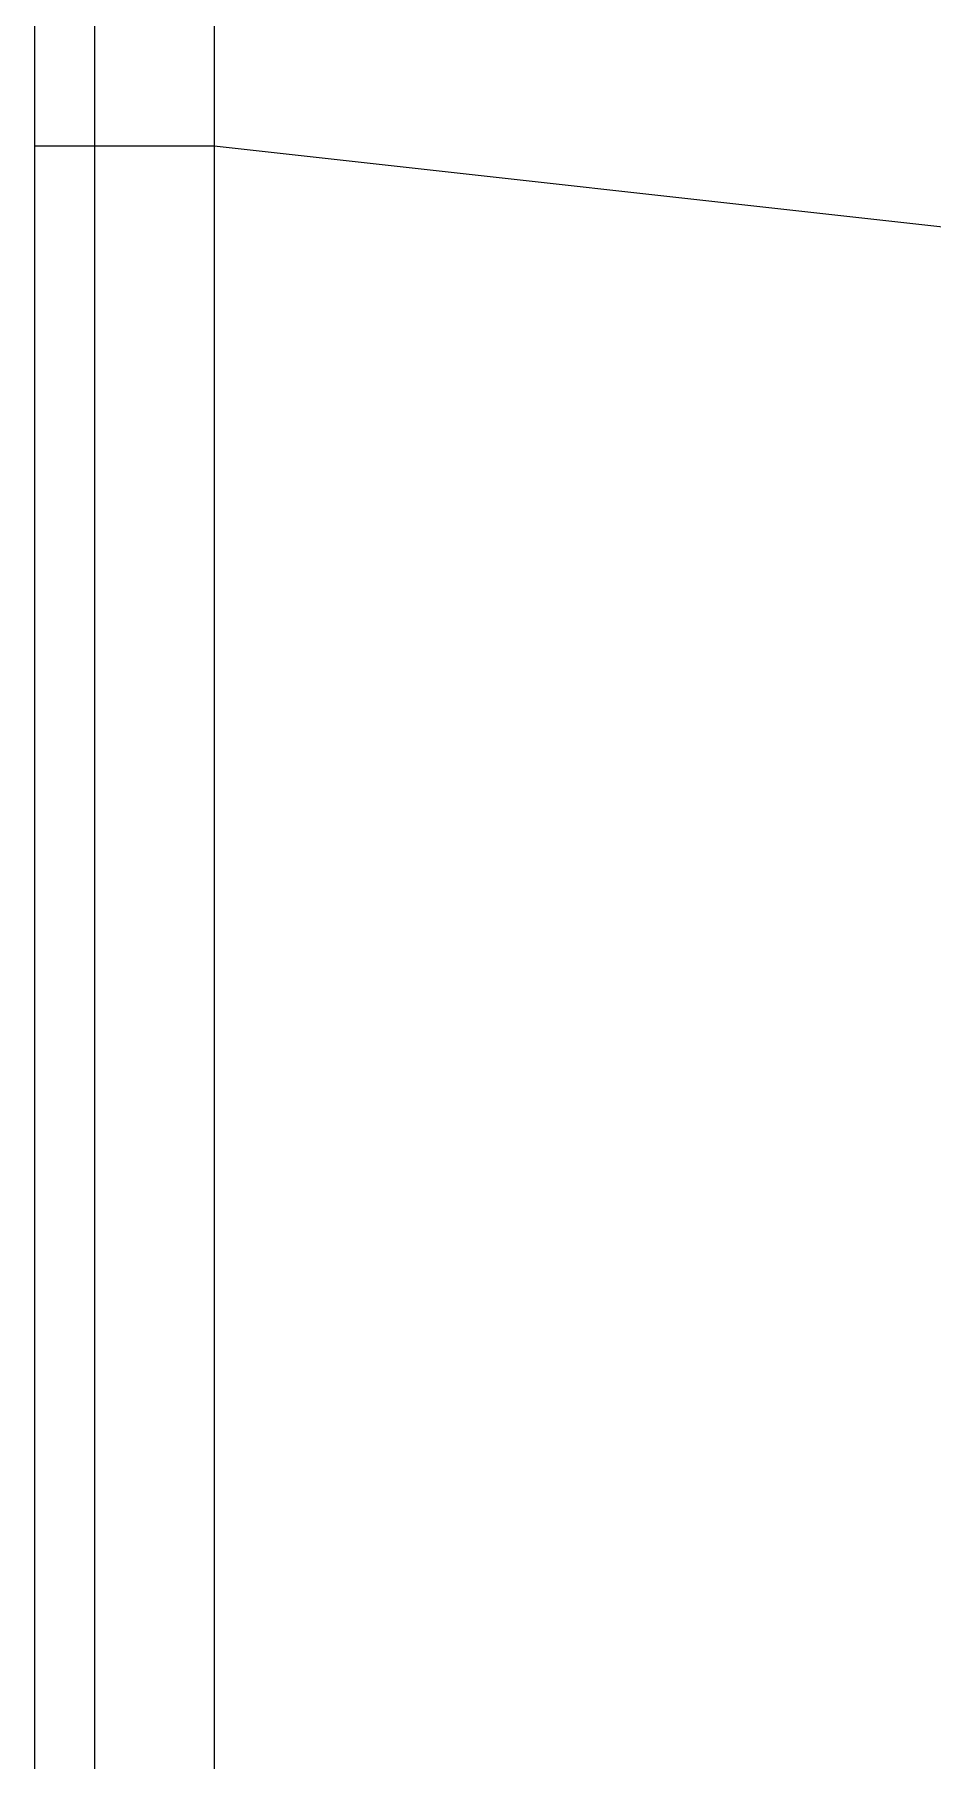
# Model space of a CAD drawing. Header units: inches. Extents: x -1159 to 2819, y -194 to 4438.
# Drawn here: x -978.06 to -963.08, y 542.7 to 571.51 of the extents above; entities that cross this region are included whole.
import ezdxf

# ---------------------------------------------------------------- set-up
doc = ezdxf.new("R2010")
doc.units = ezdxf.units.IN
doc.header["$MEASUREMENT"] = 0
doc.layers.add('G-IMPT', color=8, linetype='Continuous', lineweight=9)
doc.layers.add('I-FURN', color=30, linetype='Continuous', lineweight=9)

# ---------------------------------------------------------------- blocks, each defined once
blk = doc.blocks.new('Bed_761 - 12ZBED05_dwg-V4-3RD FLOOR - POWER _ SIGNAL B')
at = {"layer": 'G-IMPT'}
for p, q in [((21, 78), (28, 78)), ((21, 78), (28, 78)), ((28, 78), (84, 78)), ((28, 78), (84, 78)), ((28, 78), (28, 77)), ((21, 77), (28, 77)), ((28, 77), (28, 75)), ((28, 77), (84, 77)), ((21, 75), (28, 75)), ((28, 75), (36, 3)), ((28, 75), (84, 75))]:
    blk.add_line(p, q, dxfattribs=at)
blk = doc.blocks.new('Bed_761 - Bed_761-6542718-3RD FLOOR - POWER _ SIGNAL B')
at = {"extrusion": (0, 0, -1), "zscale": -1, "rotation": 180}
blk.add_blockref('Bed_761 - 12ZBED05_dwg-V4-3RD FLOOR - POWER _ SIGNAL B', (0, 0), dxfattribs=at)

msp = doc.modelspace()

# ---------------------------------------------------------------- block references
at = {"layer": 'I-FURN', "rotation": 269.9999999999991}
msp.add_blockref('Bed_761 - Bed_761-6542718-3RD FLOOR - POWER _ SIGNAL B', (-900.062, 597.654), dxfattribs=at)

doc.saveas('drawing.dxf')
